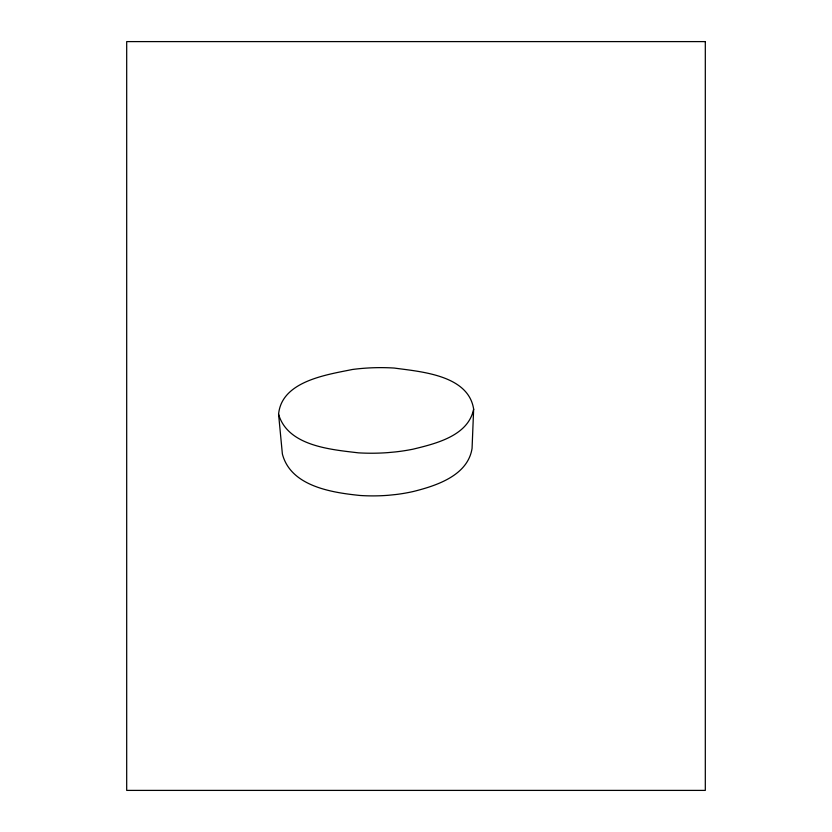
<?xml version="1.0" encoding="UTF-8"?>
<svg xmlns="http://www.w3.org/2000/svg" width="832" height="832" viewBox="0 0 832 832"><rect width="100%" height="100%" fill="white"/><g stroke="black" fill="none" stroke-linecap="round" stroke-linejoin="round"><path stroke-width="1.25" d="M473.647 409.105C468.354 374.972 420.815 371.717 394.233 368.056A216.289 216.289 0 0 0 352.435 369.481C326.997 374.712 281.559 381.025 278.585 414.294L282.381 454.002C290.784 486.377 331.833 492.596 360.183 495.487A194.574 194.574 0 0 0 388.752 495.248L395.866 494.52A175.968 175.968 0 0 0 413.14 491.546C436.363 485.753 467.802 475.592 472.066 448.396L473.647 409.105C468.291 435.854 435.916 443.612 413.057 449.176A199.212 199.212 0 0 1 395.242 451.942L387.899 452.618A222.102 222.102 0 0 1 358.436 452.847C330.866 449.53 287.893 446.129 278.585 414.294M705.307 41.6L126.693 41.6L126.693 790.4L705.307 790.4L705.307 41.6"/></g></svg>
